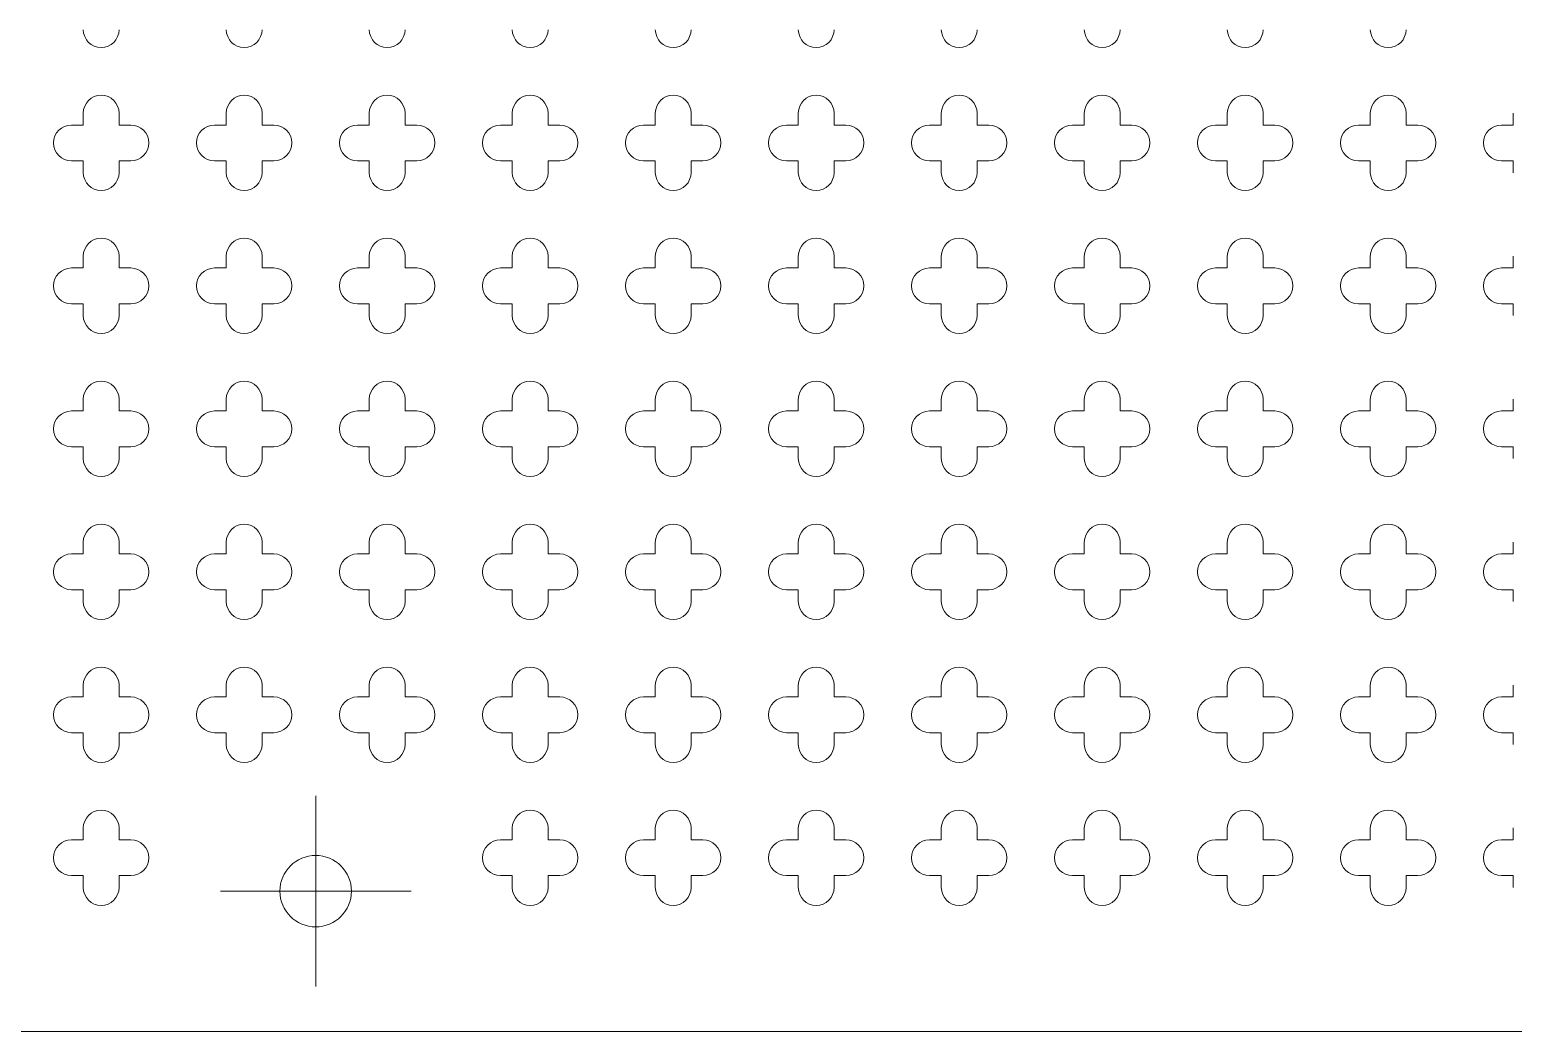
# Model space of a CAD drawing. Header units: millimetres. Extents: x 0 to 205, y 0 to 292.
# Drawn here: x 82.32 to 94.77, y 177.43 to 185.84 of the extents above; entities that cross this region are included whole.
import ezdxf

# ---------------------------------------------------------------- set-up
doc = ezdxf.new("R2010")
doc.units = ezdxf.units.MM

# ---------------------------------------------------------------- blocks, each defined once
blk = doc.blocks.new('SW_CENTERMARKSYMBOL_1')
at = {"color": 0, "linetype": 'Continuous', "lineweight": 0}
for p, q in [((0, 0.5), (0, 0.8)), ((0, 0), (0, 0.5)), ((-0.5, 0), (-0.8, 0)), ((0, 0), (-0.5, 0)), ((0, 0), (0, -0.5)), ((0, 0), (0.5, 0)), ((0.5, 0), (0.8, 0)), ((0, -0.5), (0, -0.8))]:
    blk.add_line(p, q, dxfattribs=at)

msp = doc.modelspace()

# ---------------------------------------------------------------- linework, layer by layer
at = {"color": 7, "linetype": 'Continuous', "lineweight": 15}
for p, q in [((82.766, 185.135), (82.766, 185.035)), ((83.066, 185.035), (83.066, 185.135)), ((83.966, 185.135), (83.966, 185.035)), ((84.266, 185.035), (84.266, 185.135)), ((85.166, 185.135), (85.166, 185.035)), ((85.466, 185.035), (85.466, 185.135)), ((86.366, 185.135), (86.366, 185.035)), ((86.666, 185.035), (86.666, 185.135)), ((87.566, 185.135), (87.566, 185.035)), ((87.866, 185.035), (87.866, 185.135)), ((88.766, 185.135), (88.766, 185.035)), ((89.066, 185.035), (89.066, 185.135)), ((89.966, 185.135), (89.966, 185.035)), ((90.266, 185.035), (90.266, 185.135)), ((91.166, 185.135), (91.166, 185.035)), ((91.466, 185.035), (91.466, 185.135)), ((92.366, 185.135), (92.366, 185.035)), ((92.666, 185.035), (92.666, 185.135)), ((93.566, 185.135), (93.566, 185.035)), ((93.866, 185.035), (93.866, 185.135)), ((94.766, 185.135), (94.766, 185.035)), ((82.766, 185.035), (82.666, 185.035)), ((83.166, 185.035), (83.066, 185.035)), ((83.966, 185.035), (83.866, 185.035)), ((84.366, 185.035), (84.266, 185.035)), ((85.166, 185.035), (85.066, 185.035)), ((85.566, 185.035), (85.466, 185.035)), ((86.366, 185.035), (86.266, 185.035)), ((86.766, 185.035), (86.666, 185.035)), ((87.566, 185.035), (87.466, 185.035)), ((87.966, 185.035), (87.866, 185.035)), ((88.766, 185.035), (88.666, 185.035)), ((89.166, 185.035), (89.066, 185.035)), ((89.966, 185.035), (89.866, 185.035)), ((90.366, 185.035), (90.266, 185.035)), ((91.166, 185.035), (91.066, 185.035)), ((91.566, 185.035), (91.466, 185.035)), ((92.366, 185.035), (92.266, 185.035)), ((92.766, 185.035), (92.666, 185.035)), ((93.566, 185.035), (93.466, 185.035)), ((93.966, 185.035), (93.866, 185.035)), ((94.766, 185.035), (94.666, 185.035)), ((82.666, 184.735), (82.766, 184.735)), ((82.766, 184.735), (82.766, 184.635)), ((83.066, 184.635), (83.066, 184.735)), ((83.066, 184.735), (83.166, 184.735)), ((83.866, 184.735), (83.966, 184.735)), ((83.966, 184.735), (83.966, 184.635)), ((84.266, 184.635), (84.266, 184.735)), ((84.266, 184.735), (84.366, 184.735)), ((85.066, 184.735), (85.166, 184.735)), ((85.166, 184.735), (85.166, 184.635)), ((85.466, 184.635), (85.466, 184.735)), ((85.466, 184.735), (85.566, 184.735)), ((86.266, 184.735), (86.366, 184.735)), ((86.366, 184.735), (86.366, 184.635)), ((86.666, 184.635), (86.666, 184.735)), ((86.666, 184.735), (86.766, 184.735)), ((87.466, 184.735), (87.566, 184.735)), ((87.566, 184.735), (87.566, 184.635)), ((87.866, 184.635), (87.866, 184.735)), ((87.866, 184.735), (87.966, 184.735)), ((88.666, 184.735), (88.766, 184.735)), ((88.766, 184.735), (88.766, 184.635)), ((89.066, 184.635), (89.066, 184.735)), ((89.066, 184.735), (89.166, 184.735)), ((89.866, 184.735), (89.966, 184.735)), ((89.966, 184.735), (89.966, 184.635)), ((90.266, 184.635), (90.266, 184.735)), ((90.266, 184.735), (90.366, 184.735)), ((91.066, 184.735), (91.166, 184.735)), ((91.166, 184.735), (91.166, 184.635)), ((91.466, 184.635), (91.466, 184.735)), ((91.466, 184.735), (91.566, 184.735)), ((92.266, 184.735), (92.366, 184.735)), ((92.366, 184.735), (92.366, 184.635)), ((92.666, 184.635), (92.666, 184.735)), ((92.666, 184.735), (92.766, 184.735)), ((93.466, 184.735), (93.566, 184.735)), ((93.566, 184.735), (93.566, 184.635)), ((93.866, 184.635), (93.866, 184.735)), ((93.866, 184.735), (93.966, 184.735)), ((94.666, 184.735), (94.766, 184.735)), ((94.766, 184.735), (94.766, 184.635)), ((82.766, 183.935), (82.766, 183.835)), ((83.066, 183.835), (83.066, 183.935)), ((83.966, 183.935), (83.966, 183.835)), ((84.266, 183.835), (84.266, 183.935)), ((85.166, 183.935), (85.166, 183.835)), ((85.466, 183.835), (85.466, 183.935)), ((86.366, 183.935), (86.366, 183.835)), ((86.666, 183.835), (86.666, 183.935)), ((87.566, 183.935), (87.566, 183.835)), ((87.866, 183.835), (87.866, 183.935)), ((88.766, 183.935), (88.766, 183.835)), ((89.066, 183.835), (89.066, 183.935)), ((89.966, 183.935), (89.966, 183.835)), ((90.266, 183.835), (90.266, 183.935)), ((91.166, 183.935), (91.166, 183.835)), ((91.466, 183.835), (91.466, 183.935)), ((92.366, 183.935), (92.366, 183.835)), ((92.666, 183.835), (92.666, 183.935)), ((93.566, 183.935), (93.566, 183.835)), ((93.866, 183.835), (93.866, 183.935)), ((94.766, 183.935), (94.766, 183.835)), ((82.766, 183.835), (82.666, 183.835)), ((83.166, 183.835), (83.066, 183.835)), ((83.966, 183.835), (83.866, 183.835)), ((84.366, 183.835), (84.266, 183.835)), ((85.166, 183.835), (85.066, 183.835)), ((85.566, 183.835), (85.466, 183.835)), ((86.366, 183.835), (86.266, 183.835)), ((86.766, 183.835), (86.666, 183.835)), ((87.566, 183.835), (87.466, 183.835)), ((87.966, 183.835), (87.866, 183.835)), ((88.766, 183.835), (88.666, 183.835)), ((89.166, 183.835), (89.066, 183.835)), ((89.966, 183.835), (89.866, 183.835)), ((90.366, 183.835), (90.266, 183.835)), ((91.166, 183.835), (91.066, 183.835)), ((91.566, 183.835), (91.466, 183.835)), ((92.366, 183.835), (92.266, 183.835)), ((92.766, 183.835), (92.666, 183.835)), ((93.566, 183.835), (93.466, 183.835)), ((93.966, 183.835), (93.866, 183.835)), ((94.766, 183.835), (94.666, 183.835)), ((82.666, 183.535), (82.766, 183.535)), ((82.766, 183.535), (82.766, 183.435)), ((83.066, 183.435), (83.066, 183.535)), ((83.066, 183.535), (83.166, 183.535)), ((83.866, 183.535), (83.966, 183.535)), ((83.966, 183.535), (83.966, 183.435)), ((84.266, 183.435), (84.266, 183.535)), ((84.266, 183.535), (84.366, 183.535)), ((85.066, 183.535), (85.166, 183.535)), ((85.166, 183.535), (85.166, 183.435)), ((85.466, 183.435), (85.466, 183.535)), ((85.466, 183.535), (85.566, 183.535)), ((86.266, 183.535), (86.366, 183.535)), ((86.366, 183.535), (86.366, 183.435)), ((86.666, 183.435), (86.666, 183.535)), ((86.666, 183.535), (86.766, 183.535)), ((87.466, 183.535), (87.566, 183.535)), ((87.566, 183.535), (87.566, 183.435)), ((87.866, 183.435), (87.866, 183.535)), ((87.866, 183.535), (87.966, 183.535)), ((88.666, 183.535), (88.766, 183.535)), ((88.766, 183.535), (88.766, 183.435)), ((89.066, 183.435), (89.066, 183.535)), ((89.066, 183.535), (89.166, 183.535)), ((89.866, 183.535), (89.966, 183.535)), ((89.966, 183.535), (89.966, 183.435)), ((90.266, 183.435), (90.266, 183.535)), ((90.266, 183.535), (90.366, 183.535)), ((91.066, 183.535), (91.166, 183.535)), ((91.166, 183.535), (91.166, 183.435)), ((91.466, 183.435), (91.466, 183.535)), ((91.466, 183.535), (91.566, 183.535)), ((92.266, 183.535), (92.366, 183.535)), ((92.366, 183.535), (92.366, 183.435)), ((92.666, 183.435), (92.666, 183.535)), ((92.666, 183.535), (92.766, 183.535)), ((93.466, 183.535), (93.566, 183.535)), ((93.566, 183.535), (93.566, 183.435)), ((93.866, 183.435), (93.866, 183.535)), ((93.866, 183.535), (93.966, 183.535)), ((94.666, 183.535), (94.766, 183.535)), ((94.766, 183.535), (94.766, 183.435)), ((82.766, 182.735), (82.766, 182.635)), ((83.066, 182.635), (83.066, 182.735)), ((83.966, 182.735), (83.966, 182.635)), ((84.266, 182.635), (84.266, 182.735)), ((85.166, 182.735), (85.166, 182.635)), ((85.466, 182.635), (85.466, 182.735)), ((86.366, 182.735), (86.366, 182.635)), ((86.666, 182.635), (86.666, 182.735)), ((87.566, 182.735), (87.566, 182.635)), ((87.866, 182.635), (87.866, 182.735)), ((88.766, 182.735), (88.766, 182.635)), ((89.066, 182.635), (89.066, 182.735)), ((89.966, 182.735), (89.966, 182.635)), ((90.266, 182.635), (90.266, 182.735)), ((91.166, 182.735), (91.166, 182.635)), ((91.466, 182.635), (91.466, 182.735)), ((92.366, 182.735), (92.366, 182.635)), ((92.666, 182.635), (92.666, 182.735)), ((93.566, 182.735), (93.566, 182.635)), ((93.866, 182.635), (93.866, 182.735)), ((94.766, 182.735), (94.766, 182.635)), ((82.766, 182.635), (82.666, 182.635)), ((83.166, 182.635), (83.066, 182.635)), ((83.966, 182.635), (83.866, 182.635)), ((84.366, 182.635), (84.266, 182.635)), ((85.166, 182.635), (85.066, 182.635)), ((85.566, 182.635), (85.466, 182.635)), ((86.366, 182.635), (86.266, 182.635)), ((86.766, 182.635), (86.666, 182.635)), ((87.566, 182.635), (87.466, 182.635)), ((87.966, 182.635), (87.866, 182.635)), ((88.766, 182.635), (88.666, 182.635)), ((89.166, 182.635), (89.066, 182.635)), ((89.966, 182.635), (89.866, 182.635)), ((90.366, 182.635), (90.266, 182.635)), ((91.166, 182.635), (91.066, 182.635)), ((91.566, 182.635), (91.466, 182.635)), ((92.366, 182.635), (92.266, 182.635)), ((92.766, 182.635), (92.666, 182.635)), ((93.566, 182.635), (93.466, 182.635)), ((93.966, 182.635), (93.866, 182.635)), ((94.766, 182.635), (94.666, 182.635)), ((82.666, 182.335), (82.766, 182.335)), ((82.766, 182.335), (82.766, 182.235)), ((83.066, 182.235), (83.066, 182.335)), ((83.066, 182.335), (83.166, 182.335)), ((83.866, 182.335), (83.966, 182.335)), ((83.966, 182.335), (83.966, 182.235)), ((84.266, 182.235), (84.266, 182.335)), ((84.266, 182.335), (84.366, 182.335)), ((85.066, 182.335), (85.166, 182.335)), ((85.166, 182.335), (85.166, 182.235)), ((85.466, 182.235), (85.466, 182.335)), ((85.466, 182.335), (85.566, 182.335)), ((86.266, 182.335), (86.366, 182.335)), ((86.366, 182.335), (86.366, 182.235)), ((86.666, 182.235), (86.666, 182.335)), ((86.666, 182.335), (86.766, 182.335)), ((87.466, 182.335), (87.566, 182.335)), ((87.566, 182.335), (87.566, 182.235)), ((87.866, 182.235), (87.866, 182.335)), ((87.866, 182.335), (87.966, 182.335)), ((88.666, 182.335), (88.766, 182.335)), ((88.766, 182.335), (88.766, 182.235)), ((89.066, 182.235), (89.066, 182.335)), ((89.066, 182.335), (89.166, 182.335)), ((89.866, 182.335), (89.966, 182.335)), ((89.966, 182.335), (89.966, 182.235)), ((90.266, 182.235), (90.266, 182.335)), ((90.266, 182.335), (90.366, 182.335)), ((91.066, 182.335), (91.166, 182.335)), ((91.166, 182.335), (91.166, 182.235)), ((91.466, 182.235), (91.466, 182.335)), ((91.466, 182.335), (91.566, 182.335)), ((92.266, 182.335), (92.366, 182.335)), ((92.366, 182.335), (92.366, 182.235)), ((92.666, 182.235), (92.666, 182.335)), ((92.666, 182.335), (92.766, 182.335)), ((93.466, 182.335), (93.566, 182.335)), ((93.566, 182.335), (93.566, 182.235)), ((93.866, 182.235), (93.866, 182.335)), ((93.866, 182.335), (93.966, 182.335)), ((94.666, 182.335), (94.766, 182.335)), ((94.766, 182.335), (94.766, 182.235)), ((82.766, 181.535), (82.766, 181.435)), ((83.066, 181.435), (83.066, 181.535)), ((83.966, 181.535), (83.966, 181.435)), ((84.266, 181.435), (84.266, 181.535)), ((85.166, 181.535), (85.166, 181.435)), ((85.466, 181.435), (85.466, 181.535)), ((86.366, 181.535), (86.366, 181.435)), ((86.666, 181.435), (86.666, 181.535)), ((87.566, 181.535), (87.566, 181.435)), ((87.866, 181.435), (87.866, 181.535)), ((88.766, 181.535), (88.766, 181.435)), ((89.066, 181.435), (89.066, 181.535)), ((89.966, 181.535), (89.966, 181.435)), ((90.266, 181.435), (90.266, 181.535)), ((91.166, 181.535), (91.166, 181.435)), ((91.466, 181.435), (91.466, 181.535)), ((92.366, 181.535), (92.366, 181.435)), ((92.666, 181.435), (92.666, 181.535)), ((93.566, 181.535), (93.566, 181.435)), ((93.866, 181.435), (93.866, 181.535)), ((94.766, 181.535), (94.766, 181.435)), ((82.766, 181.435), (82.666, 181.435)), ((83.166, 181.435), (83.066, 181.435)), ((83.966, 181.435), (83.866, 181.435)), ((84.366, 181.435), (84.266, 181.435)), ((85.166, 181.435), (85.066, 181.435)), ((85.566, 181.435), (85.466, 181.435)), ((86.366, 181.435), (86.266, 181.435)), ((86.766, 181.435), (86.666, 181.435)), ((87.566, 181.435), (87.466, 181.435)), ((87.966, 181.435), (87.866, 181.435)), ((88.766, 181.435), (88.666, 181.435)), ((89.166, 181.435), (89.066, 181.435)), ((89.966, 181.435), (89.866, 181.435)), ((90.366, 181.435), (90.266, 181.435)), ((91.166, 181.435), (91.066, 181.435)), ((91.566, 181.435), (91.466, 181.435)), ((92.366, 181.435), (92.266, 181.435)), ((92.766, 181.435), (92.666, 181.435)), ((93.566, 181.435), (93.466, 181.435)), ((93.966, 181.435), (93.866, 181.435)), ((94.766, 181.435), (94.666, 181.435)), ((82.666, 181.135), (82.766, 181.135)), ((82.766, 181.135), (82.766, 181.035)), ((83.066, 181.035), (83.066, 181.135)), ((83.066, 181.135), (83.166, 181.135)), ((83.866, 181.135), (83.966, 181.135)), ((83.966, 181.135), (83.966, 181.035)), ((84.266, 181.035), (84.266, 181.135)), ((84.266, 181.135), (84.366, 181.135)), ((85.066, 181.135), (85.166, 181.135)), ((85.166, 181.135), (85.166, 181.035)), ((85.466, 181.035), (85.466, 181.135)), ((85.466, 181.135), (85.566, 181.135)), ((86.266, 181.135), (86.366, 181.135)), ((86.366, 181.135), (86.366, 181.035)), ((86.666, 181.035), (86.666, 181.135)), ((86.666, 181.135), (86.766, 181.135)), ((87.466, 181.135), (87.566, 181.135)), ((87.566, 181.135), (87.566, 181.035)), ((87.866, 181.035), (87.866, 181.135)), ((87.866, 181.135), (87.966, 181.135)), ((88.666, 181.135), (88.766, 181.135)), ((88.766, 181.135), (88.766, 181.035)), ((89.066, 181.035), (89.066, 181.135)), ((89.066, 181.135), (89.166, 181.135)), ((89.866, 181.135), (89.966, 181.135)), ((89.966, 181.135), (89.966, 181.035)), ((90.266, 181.035), (90.266, 181.135)), ((90.266, 181.135), (90.366, 181.135)), ((91.066, 181.135), (91.166, 181.135)), ((91.166, 181.135), (91.166, 181.035)), ((91.466, 181.035), (91.466, 181.135)), ((91.466, 181.135), (91.566, 181.135)), ((92.266, 181.135), (92.366, 181.135)), ((92.366, 181.135), (92.366, 181.035)), ((92.666, 181.035), (92.666, 181.135)), ((92.666, 181.135), (92.766, 181.135)), ((93.466, 181.135), (93.566, 181.135)), ((93.566, 181.135), (93.566, 181.035)), ((93.866, 181.035), (93.866, 181.135)), ((93.866, 181.135), (93.966, 181.135)), ((94.666, 181.135), (94.766, 181.135)), ((94.766, 181.135), (94.766, 181.035)), ((82.766, 180.335), (82.766, 180.235)), ((83.066, 180.235), (83.066, 180.335)), ((83.966, 180.335), (83.966, 180.235)), ((84.266, 180.235), (84.266, 180.335)), ((85.166, 180.335), (85.166, 180.235)), ((85.466, 180.235), (85.466, 180.335)), ((86.366, 180.335), (86.366, 180.235)), ((86.666, 180.235), (86.666, 180.335)), ((87.566, 180.335), (87.566, 180.235)), ((87.866, 180.235), (87.866, 180.335)), ((88.766, 180.335), (88.766, 180.235)), ((89.066, 180.235), (89.066, 180.335)), ((89.966, 180.335), (89.966, 180.235)), ((90.266, 180.235), (90.266, 180.335)), ((91.166, 180.335), (91.166, 180.235)), ((91.466, 180.235), (91.466, 180.335)), ((92.366, 180.335), (92.366, 180.235)), ((92.666, 180.235), (92.666, 180.335)), ((93.566, 180.335), (93.566, 180.235)), ((93.866, 180.235), (93.866, 180.335)), ((94.766, 180.335), (94.766, 180.235)), ((82.766, 180.235), (82.666, 180.235)), ((83.166, 180.235), (83.066, 180.235)), ((83.966, 180.235), (83.866, 180.235)), ((84.366, 180.235), (84.266, 180.235)), ((85.166, 180.235), (85.066, 180.235)), ((85.566, 180.235), (85.466, 180.235)), ((86.366, 180.235), (86.266, 180.235)), ((86.766, 180.235), (86.666, 180.235)), ((87.566, 180.235), (87.466, 180.235)), ((87.966, 180.235), (87.866, 180.235)), ((88.766, 180.235), (88.666, 180.235)), ((89.166, 180.235), (89.066, 180.235)), ((89.966, 180.235), (89.866, 180.235)), ((90.366, 180.235), (90.266, 180.235)), ((91.166, 180.235), (91.066, 180.235)), ((91.566, 180.235), (91.466, 180.235)), ((92.366, 180.235), (92.266, 180.235)), ((92.766, 180.235), (92.666, 180.235)), ((93.566, 180.235), (93.466, 180.235)), ((93.966, 180.235), (93.866, 180.235)), ((94.766, 180.235), (94.666, 180.235)), ((82.666, 179.935), (82.766, 179.935)), ((82.766, 179.935), (82.766, 179.835)), ((83.066, 179.835), (83.066, 179.935)), ((83.066, 179.935), (83.166, 179.935)), ((83.866, 179.935), (83.966, 179.935)), ((83.966, 179.935), (83.966, 179.835)), ((84.266, 179.835), (84.266, 179.935)), ((84.266, 179.935), (84.366, 179.935)), ((85.066, 179.935), (85.166, 179.935)), ((85.166, 179.935), (85.166, 179.835)), ((85.466, 179.835), (85.466, 179.935)), ((85.466, 179.935), (85.566, 179.935)), ((86.266, 179.935), (86.366, 179.935)), ((86.366, 179.935), (86.366, 179.835)), ((86.666, 179.835), (86.666, 179.935)), ((86.666, 179.935), (86.766, 179.935)), ((87.466, 179.935), (87.566, 179.935)), ((87.566, 179.935), (87.566, 179.835)), ((87.866, 179.835), (87.866, 179.935)), ((87.866, 179.935), (87.966, 179.935)), ((88.666, 179.935), (88.766, 179.935)), ((88.766, 179.935), (88.766, 179.835)), ((89.066, 179.835), (89.066, 179.935)), ((89.066, 179.935), (89.166, 179.935)), ((89.866, 179.935), (89.966, 179.935)), ((89.966, 179.935), (89.966, 179.835)), ((90.266, 179.835), (90.266, 179.935)), ((90.266, 179.935), (90.366, 179.935)), ((91.066, 179.935), (91.166, 179.935)), ((91.166, 179.935), (91.166, 179.835)), ((91.466, 179.835), (91.466, 179.935)), ((91.466, 179.935), (91.566, 179.935)), ((92.266, 179.935), (92.366, 179.935)), ((92.366, 179.935), (92.366, 179.835)), ((92.666, 179.835), (92.666, 179.935)), ((92.666, 179.935), (92.766, 179.935)), ((93.466, 179.935), (93.566, 179.935)), ((93.566, 179.935), (93.566, 179.835)), ((93.866, 179.835), (93.866, 179.935)), ((93.866, 179.935), (93.966, 179.935)), ((94.666, 179.935), (94.766, 179.935)), ((94.766, 179.935), (94.766, 179.835)), ((82.766, 179.035), (82.666, 179.035)), ((82.766, 179.135), (82.766, 179.035)), ((83.066, 179.035), (83.066, 179.135)), ((83.166, 179.035), (83.066, 179.035)), ((86.366, 179.035), (86.266, 179.035)), ((86.366, 179.135), (86.366, 179.035)), ((86.666, 179.035), (86.666, 179.135)), ((86.766, 179.035), (86.666, 179.035)), ((87.566, 179.035), (87.466, 179.035)), ((87.566, 179.135), (87.566, 179.035)), ((87.866, 179.035), (87.866, 179.135)), ((87.966, 179.035), (87.866, 179.035)), ((88.766, 179.035), (88.666, 179.035)), ((88.766, 179.135), (88.766, 179.035)), ((89.066, 179.035), (89.066, 179.135)), ((89.166, 179.035), (89.066, 179.035)), ((89.966, 179.035), (89.866, 179.035)), ((89.966, 179.135), (89.966, 179.035)), ((90.266, 179.035), (90.266, 179.135)), ((90.366, 179.035), (90.266, 179.035)), ((91.166, 179.035), (91.066, 179.035)), ((91.166, 179.135), (91.166, 179.035)), ((91.466, 179.035), (91.466, 179.135)), ((91.566, 179.035), (91.466, 179.035)), ((92.366, 179.035), (92.266, 179.035)), ((92.366, 179.135), (92.366, 179.035)), ((92.666, 179.035), (92.666, 179.135)), ((92.766, 179.035), (92.666, 179.035)), ((93.566, 179.035), (93.466, 179.035)), ((93.566, 179.135), (93.566, 179.035)), ((93.866, 179.035), (93.866, 179.135)), ((93.966, 179.035), (93.866, 179.035)), ((94.766, 179.035), (94.666, 179.035)), ((94.766, 179.135), (94.766, 179.035)), ((82.666, 178.735), (82.766, 178.735)), ((82.766, 178.735), (82.766, 178.635)), ((83.066, 178.635), (83.066, 178.735)), ((83.066, 178.735), (83.166, 178.735)), ((86.266, 178.735), (86.366, 178.735)), ((86.366, 178.735), (86.366, 178.635)), ((86.666, 178.635), (86.666, 178.735)), ((86.666, 178.735), (86.766, 178.735)), ((87.466, 178.735), (87.566, 178.735)), ((87.566, 178.735), (87.566, 178.635)), ((87.866, 178.635), (87.866, 178.735)), ((87.866, 178.735), (87.966, 178.735)), ((88.666, 178.735), (88.766, 178.735)), ((88.766, 178.735), (88.766, 178.635)), ((89.066, 178.635), (89.066, 178.735)), ((89.066, 178.735), (89.166, 178.735)), ((89.866, 178.735), (89.966, 178.735)), ((89.966, 178.735), (89.966, 178.635)), ((90.266, 178.635), (90.266, 178.735)), ((90.266, 178.735), (90.366, 178.735)), ((91.066, 178.735), (91.166, 178.735)), ((91.166, 178.735), (91.166, 178.635)), ((91.466, 178.635), (91.466, 178.735)), ((91.466, 178.735), (91.566, 178.735)), ((92.266, 178.735), (92.366, 178.735)), ((92.366, 178.735), (92.366, 178.635)), ((92.666, 178.635), (92.666, 178.735)), ((92.666, 178.735), (92.766, 178.735)), ((93.466, 178.735), (93.566, 178.735)), ((93.566, 178.735), (93.566, 178.635)), ((93.866, 178.635), (93.866, 178.735)), ((93.866, 178.735), (93.966, 178.735)), ((94.666, 178.735), (94.766, 178.735)), ((94.766, 178.735), (94.766, 178.635)), ((69.916, 177.428), (119.916, 177.428))]:
    msp.add_line(p, q, dxfattribs=at)
msp.add_circle((84.716, 178.605), 0.3, dxfattribs=at)
for centre, start, end in [((82.916, 185.835), 180, 0), ((84.116, 185.835), 180, 0), ((85.316, 185.835), 180, 0), ((86.516, 185.835), 180, 0), ((87.716, 185.835), 180, 0), ((88.916, 185.835), 180, 0), ((90.116, 185.835), 180, 0), ((91.316, 185.835), 180, 0), ((92.516, 185.835), 180, 0), ((93.716, 185.835), 180, 0), ((82.916, 185.135), 0, 180), ((84.116, 185.135), 0, 180), ((85.316, 185.135), 0, 180), ((86.516, 185.135), 0, 180), ((87.716, 185.135), 0, 180), ((88.916, 185.135), 0, 180), ((90.116, 185.135), 0, 180), ((91.316, 185.135), 0, 180), ((92.516, 185.135), 0, 180), ((93.716, 185.135), 0, 180), ((82.666, 184.885), 90, 270), ((83.166, 184.885), 270, 90), ((83.866, 184.885), 90, 270), ((84.366, 184.885), 270, 90), ((85.066, 184.885), 90, 270), ((85.566, 184.885), 270, 90), ((86.266, 184.885), 90, 270), ((86.766, 184.885), 270, 90), ((87.466, 184.885), 90, 270), ((87.966, 184.885), 270, 90), ((88.666, 184.885), 90, 270), ((89.166, 184.885), 270, 90), ((89.866, 184.885), 90, 270), ((90.366, 184.885), 270, 90), ((91.066, 184.885), 90, 270), ((91.566, 184.885), 270, 90), ((92.266, 184.885), 90, 270), ((92.766, 184.885), 270, 90), ((93.466, 184.885), 90, 270), ((93.966, 184.885), 270, 90), ((94.666, 184.885), 90, 270), ((82.916, 184.635), 180, 0), ((84.116, 184.635), 180, 0), ((85.316, 184.635), 180, 0), ((86.516, 184.635), 180, 0), ((87.716, 184.635), 180, 0), ((88.916, 184.635), 180, 0), ((90.116, 184.635), 180, 0), ((91.316, 184.635), 180, 0), ((92.516, 184.635), 180, 0), ((93.716, 184.635), 180, 0), ((82.916, 183.935), 0, 180), ((84.116, 183.935), 0, 180), ((85.316, 183.935), 0, 180), ((86.516, 183.935), 0, 180), ((87.716, 183.935), 0, 180), ((88.916, 183.935), 0, 180), ((90.116, 183.935), 0, 180), ((91.316, 183.935), 0, 180), ((92.516, 183.935), 0, 180), ((93.716, 183.935), 0, 180), ((82.666, 183.685), 90, 270), ((83.166, 183.685), 270, 90), ((83.866, 183.685), 90, 270), ((84.366, 183.685), 270, 90), ((85.066, 183.685), 90, 270), ((85.566, 183.685), 270, 90), ((86.266, 183.685), 90, 270), ((86.766, 183.685), 270, 90), ((87.466, 183.685), 90, 270), ((87.966, 183.685), 270, 90), ((88.666, 183.685), 90, 270), ((89.166, 183.685), 270, 90), ((89.866, 183.685), 90, 270), ((90.366, 183.685), 270, 90), ((91.066, 183.685), 90, 270), ((91.566, 183.685), 270, 90), ((92.266, 183.685), 90, 270), ((92.766, 183.685), 270, 90), ((93.466, 183.685), 90, 270), ((93.966, 183.685), 270, 90), ((94.666, 183.685), 90, 270), ((82.916, 183.435), 180, 360), ((84.116, 183.435), 180, 360), ((85.316, 183.435), 180, 360), ((86.516, 183.435), 180, 360), ((87.716, 183.435), 180, 360), ((88.916, 183.435), 180, 360), ((90.116, 183.435), 180, 360), ((91.316, 183.435), 180, 360), ((92.516, 183.435), 180, 360), ((93.716, 183.435), 180, 360), ((82.916, 182.735), 0, 180), ((84.116, 182.735), 0, 180), ((85.316, 182.735), 0, 180), ((86.516, 182.735), 0, 180), ((87.716, 182.735), 0, 180), ((88.916, 182.735), 0, 180), ((90.116, 182.735), 0, 180), ((91.316, 182.735), 0, 180), ((92.516, 182.735), 0, 180), ((93.716, 182.735), 0, 180), ((82.666, 182.485), 90, 270), ((83.166, 182.485), 270, 90), ((83.866, 182.485), 90, 270), ((84.366, 182.485), 270, 90), ((85.066, 182.485), 90, 270), ((85.566, 182.485), 270, 90), ((86.266, 182.485), 90, 270), ((86.766, 182.485), 270, 90), ((87.466, 182.485), 90, 270), ((87.966, 182.485), 270, 90), ((88.666, 182.485), 90, 270), ((89.166, 182.485), 270, 90), ((89.866, 182.485), 90, 270), ((90.366, 182.485), 270, 90), ((91.066, 182.485), 90, 270), ((91.566, 182.485), 270, 90), ((92.266, 182.485), 90, 270), ((92.766, 182.485), 270, 90), ((93.466, 182.485), 90, 270), ((93.966, 182.485), 270, 90), ((94.666, 182.485), 90, 270), ((82.916, 182.235), 180, 0), ((84.116, 182.235), 180, 0), ((85.316, 182.235), 180, 0), ((86.516, 182.235), 180, 0), ((87.716, 182.235), 180, 0), ((88.916, 182.235), 180, 0), ((90.116, 182.235), 180, 0), ((91.316, 182.235), 180, 0), ((92.516, 182.235), 180, 0), ((93.716, 182.235), 180, 0), ((82.916, 181.535), 0, 180), ((84.116, 181.535), 0, 180), ((85.316, 181.535), 0, 180), ((86.516, 181.535), 0, 180), ((87.716, 181.535), 0, 180), ((88.916, 181.535), 0, 180), ((90.116, 181.535), 0, 180), ((91.316, 181.535), 0, 180), ((92.516, 181.535), 0, 180), ((93.716, 181.535), 0, 180), ((82.666, 181.285), 90, 270), ((83.166, 181.285), 270, 90), ((83.866, 181.285), 90, 270), ((84.366, 181.285), 270, 90), ((85.066, 181.285), 90, 270), ((85.566, 181.285), 270, 90), ((86.266, 181.285), 90, 270), ((86.766, 181.285), 270, 90), ((87.466, 181.285), 90, 270), ((87.966, 181.285), 270, 90), ((88.666, 181.285), 90, 270), ((89.166, 181.285), 270, 90), ((89.866, 181.285), 90, 270), ((90.366, 181.285), 270, 90), ((91.066, 181.285), 90, 270), ((91.566, 181.285), 270, 90), ((92.266, 181.285), 90, 270), ((92.766, 181.285), 270, 90), ((93.466, 181.285), 90, 270), ((93.966, 181.285), 270, 90), ((94.666, 181.285), 90, 270), ((82.916, 181.035), 180, 0), ((84.116, 181.035), 180, 0), ((85.316, 181.035), 180, 0), ((86.516, 181.035), 180, 0), ((87.716, 181.035), 180, 0), ((88.916, 181.035), 180, 0), ((90.116, 181.035), 180, 0), ((91.316, 181.035), 180, 0), ((92.516, 181.035), 180, 0), ((93.716, 181.035), 180, 0), ((82.916, 180.335), 0, 180), ((84.116, 180.335), 0, 180), ((85.316, 180.335), 0, 180), ((86.516, 180.335), 0, 180), ((87.716, 180.335), 0, 180), ((88.916, 180.335), 0, 180), ((90.116, 180.335), 0, 180), ((91.316, 180.335), 0, 180), ((92.516, 180.335), 0, 180), ((93.716, 180.335), 0, 180), ((82.666, 180.085), 90, 270), ((83.166, 180.085), 270, 90), ((83.866, 180.085), 90, 270), ((84.366, 180.085), 270, 90), ((85.066, 180.085), 90, 270), ((85.566, 180.085), 270, 90), ((86.266, 180.085), 90, 270), ((86.766, 180.085), 270, 90), ((87.466, 180.085), 90, 270), ((87.966, 180.085), 270, 90), ((88.666, 180.085), 90, 270), ((89.166, 180.085), 270, 90), ((89.866, 180.085), 90, 270), ((90.366, 180.085), 270, 90), ((91.066, 180.085), 90, 270), ((91.566, 180.085), 270, 90), ((92.266, 180.085), 90, 270), ((92.766, 180.085), 270, 90), ((93.466, 180.085), 90, 270), ((93.966, 180.085), 270, 90), ((94.666, 180.085), 90, 270), ((82.916, 179.835), 180, 360), ((84.116, 179.835), 180, 360), ((85.316, 179.835), 180, 360), ((86.516, 179.835), 180, 360), ((87.716, 179.835), 180, 360), ((88.916, 179.835), 180, 360), ((90.116, 179.835), 180, 360), ((91.316, 179.835), 180, 360), ((92.516, 179.835), 180, 360), ((93.716, 179.835), 180, 360), ((82.916, 179.135), 0, 180), ((86.516, 179.135), 0, 180), ((87.716, 179.135), 0, 180), ((88.916, 179.135), 0, 180), ((90.116, 179.135), 0, 180), ((91.316, 179.135), 0, 180), ((92.516, 179.135), 0, 180), ((93.716, 179.135), 0, 180), ((82.666, 178.885), 90, 270), ((83.166, 178.885), 270, 90), ((86.266, 178.885), 90, 270), ((86.766, 178.885), 270, 90), ((87.466, 178.885), 90, 270), ((87.966, 178.885), 270, 90), ((88.666, 178.885), 90, 270), ((89.166, 178.885), 270, 90), ((89.866, 178.885), 90, 270), ((90.366, 178.885), 270, 90), ((91.066, 178.885), 90, 270), ((91.566, 178.885), 270, 90), ((92.266, 178.885), 90, 270), ((92.766, 178.885), 270, 90), ((93.466, 178.885), 90, 270), ((93.966, 178.885), 270, 90), ((94.666, 178.885), 90, 270), ((82.916, 178.635), 180, 0), ((86.516, 178.635), 180, 0), ((87.716, 178.635), 180, 0), ((88.916, 178.635), 180, 0), ((90.116, 178.635), 180, 0), ((91.316, 178.635), 180, 0), ((92.516, 178.635), 180, 0), ((93.716, 178.635), 180, 0)]:
    msp.add_arc(centre, 0.15, start, end, dxfattribs=at)

# ---------------------------------------------------------------- block references
at = {"color": 7, "linetype": 'Continuous', "lineweight": 0}
msp.add_blockref('SW_CENTERMARKSYMBOL_1', (84.716, 178.605), dxfattribs=at)

doc.saveas('drawing.dxf')
